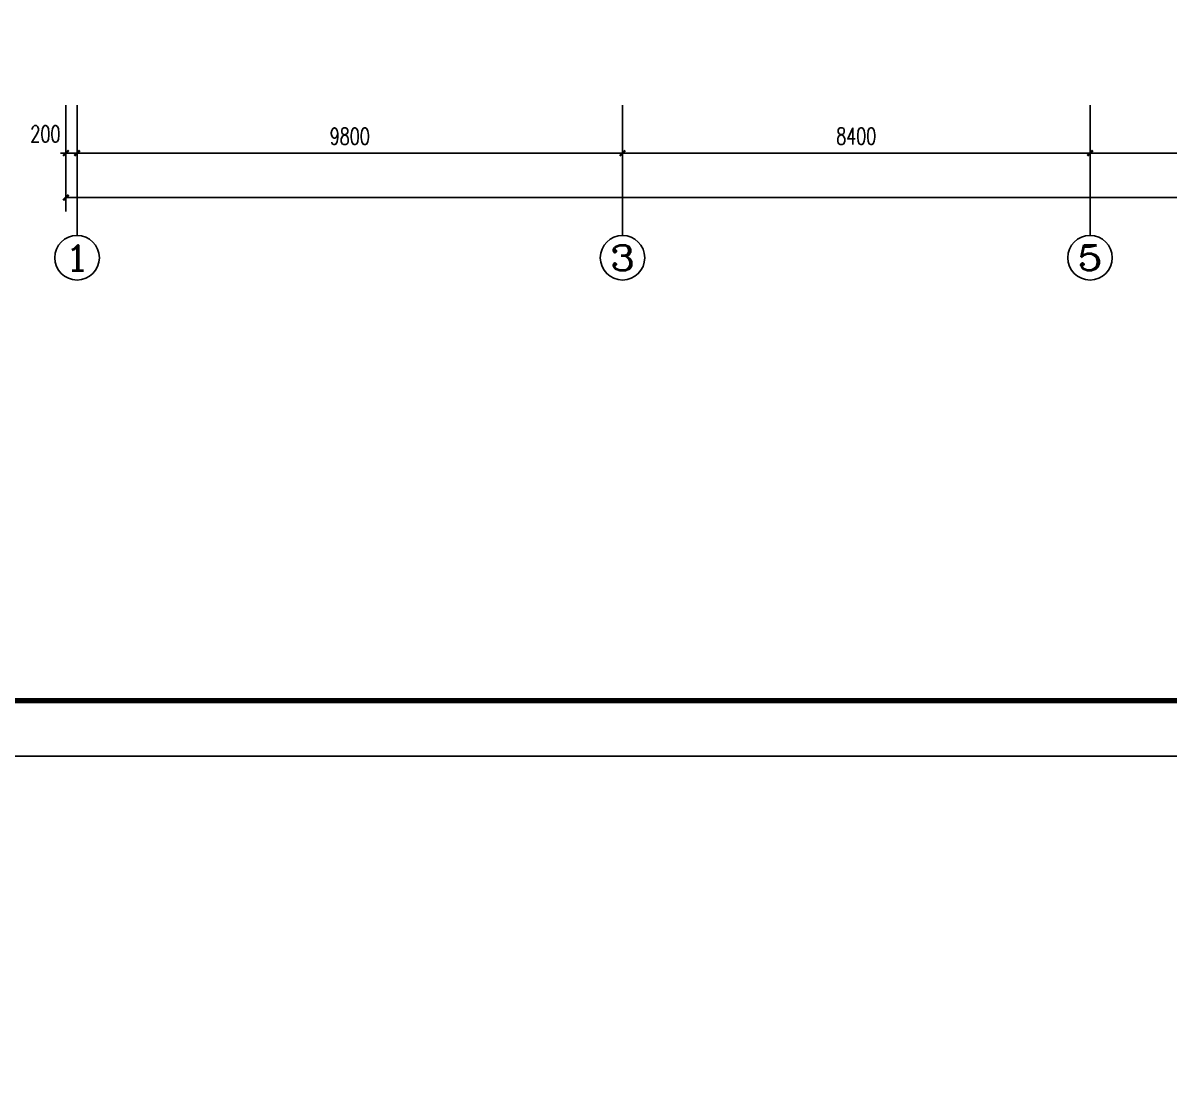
# Model space of a CAD drawing. Extents: x 2166032 to 5302137, y 581493 to 2416206.
# Drawn here: x 2447670 to 2468263, y 1105586 to 1124428 of the extents above; entities that cross this region are included whole.
import ezdxf
from ezdxf.enums import TextEntityAlignment as Align

# ---------------------------------------------------------------- set-up
doc = ezdxf.new("R2010")
doc.units = 0
doc.header["$LTSCALE"] = 1000
doc.header["$MEASUREMENT"] = 0
for name, color, linetype in [('AXIS', 3, 'Continuous'), ('AXIS_TEXT', 7, 'Continuous'), ('PUB_TITLE', 137, 'Continuous')]:
    doc.layers.add(name, color=color, linetype=linetype)
doc.styles.add('_TCH_AXIS', font='complex_.ttf')
doc.styles.add('COMPLEX', font='complex_.ttf')
doc.styles.add('DIM_FONT', font='simplex_.ttf', dxfattribs={"width": 0.7})
doc.dimstyles.new('DIMN', dxfattribs={"dimtxt": 300, "dimasz": 100, "dimexe": 250, "dimexo": 300, "dimgap": 150, "dimtad": 1, "dimdec": 0, "dimzin": 0, "dimdsep": 46, "dimtxsty": 'DIM_FONT', "dimblk": 'ARCHTICK', "dimcen": 0.09, "dimclrt": 7, "dimazin": 2, "dimtfac": 1, "dimtdec": 0, "dimtix": 1, "dimtmove": 2, "dimatfit": 3, "dimldrblk": 'ARCHTICK', "dimfxl": 1, "dimtolj": 1, "dimtzin": 0, "dimarcsym": 0})

# ---------------------------------------------------------------- blocks, each defined once
blk = doc.blocks.new('_ArchTick')
at = {"color": 0, "linetype": 'ByBlock', "const_width": 0.4}
blk.add_lwpolyline([(-0.5, -0.5), (0.5, 0.5)], dxfattribs=at)
blk = doc.blocks.new('*D2826')
at = {"layer": 'AXIS', "color": 0, "lineweight": -2}
for p, q in [((2448443, 1122949), (2448443, 1121838)), ((2448643, 1122949), (2448643, 1121838)), ((2448443, 1122088), (2448343, 1122088)), ((2448443, 1122088), (2448643, 1122088)), ((2448643, 1122088), (2448743, 1122088))]:
    blk.add_line(p, q, dxfattribs=at)
at = {"layer": 'Defpoints', "color": 0}
for p in [(2448443, 1123249), (2448643, 1123249), (2448643, 1122088)]:
    blk.add_point(p, dxfattribs=at)
at = {"layer": 'AXIS', "color": 0, "lineweight": -2, "xscale": 100, "yscale": 100, "zscale": 100}
blk.add_blockref('_ArchTick', (2448443, 1122088), dxfattribs=at)
at = {"layer": 'AXIS', "color": 0, "lineweight": -2, "xscale": 100, "yscale": 100, "zscale": 100, "rotation": 180}
blk.add_blockref('_ArchTick', (2448643, 1122088), dxfattribs=at)
at = {"layer": 'AXIS', "color": 7, "insert": (2448073, 1122433), "char_height": 300, "attachment_point": 5, "style": 'DIM_FONT'}
blk.add_mtext('\\A1;200', dxfattribs=at)
blk = doc.blocks.new('*D2827')
at = {"layer": 'AXIS', "color": 0, "lineweight": -2}
for p, q in [((2448643, 1122949), (2448643, 1121838)), ((2458443, 1122949), (2458443, 1121838)), ((2448643, 1122088), (2458443, 1122088))]:
    blk.add_line(p, q, dxfattribs=at)
at = {"layer": 'Defpoints', "color": 0}
for p in [(2448643, 1123249), (2458443, 1123249), (2458443, 1122088)]:
    blk.add_point(p, dxfattribs=at)
at = {"layer": 'AXIS', "color": 0, "lineweight": -2, "xscale": 100, "yscale": 100, "zscale": 100, "rotation": 180}
blk.add_blockref('_ArchTick', (2448643, 1122088), dxfattribs=at)
at = {"layer": 'AXIS', "color": 0, "lineweight": -2, "xscale": 100, "yscale": 100, "zscale": 100}
blk.add_blockref('_ArchTick', (2458443, 1122088), dxfattribs=at)
at = {"layer": 'AXIS', "color": 7, "insert": (2453543, 1122390), "char_height": 300, "attachment_point": 5, "style": 'DIM_FONT'}
blk.add_mtext('\\A1;9800', dxfattribs=at)
blk = doc.blocks.new('*D2828')
at = {"layer": 'AXIS', "color": 0, "lineweight": -2}
for p, q in [((2458443, 1122949), (2458443, 1121838)), ((2466843, 1122949), (2466843, 1121838)), ((2458443, 1122088), (2466843, 1122088))]:
    blk.add_line(p, q, dxfattribs=at)
at = {"layer": 'Defpoints', "color": 0}
for p in [(2458443, 1123249), (2466843, 1123249), (2466843, 1122088)]:
    blk.add_point(p, dxfattribs=at)
at = {"layer": 'AXIS', "color": 0, "lineweight": -2, "xscale": 100, "yscale": 100, "zscale": 100, "rotation": 180}
blk.add_blockref('_ArchTick', (2458443, 1122088), dxfattribs=at)
at = {"layer": 'AXIS', "color": 0, "lineweight": -2, "xscale": 100, "yscale": 100, "zscale": 100}
blk.add_blockref('_ArchTick', (2466843, 1122088), dxfattribs=at)
at = {"layer": 'AXIS', "color": 7, "insert": (2462643, 1122393), "char_height": 300, "attachment_point": 5, "style": 'DIM_FONT'}
blk.add_mtext('\\A1;8400', dxfattribs=at)
blk = doc.blocks.new('*D2829')
at = {"layer": 'AXIS', "color": 0, "lineweight": -2}
for p, q in [((2466843, 1122949), (2466843, 1121838)), ((2475243, 1122949), (2475243, 1121838)), ((2466843, 1122088), (2475243, 1122088))]:
    blk.add_line(p, q, dxfattribs=at)
at = {"layer": 'Defpoints', "color": 0}
for p in [(2466843, 1123249), (2475243, 1123249), (2475243, 1122088)]:
    blk.add_point(p, dxfattribs=at)
at = {"layer": 'AXIS', "color": 0, "lineweight": -2, "xscale": 100, "yscale": 100, "zscale": 100, "rotation": 180}
blk.add_blockref('_ArchTick', (2466843, 1122088), dxfattribs=at)
at = {"layer": 'AXIS', "color": 0, "lineweight": -2, "xscale": 100, "yscale": 100, "zscale": 100}
blk.add_blockref('_ArchTick', (2475243, 1122088), dxfattribs=at)
at = {"layer": 'AXIS', "color": 7, "insert": (2471043, 1122393), "char_height": 300, "attachment_point": 5, "style": 'DIM_FONT'}
blk.add_mtext('\\A1;8400', dxfattribs=at)
blk = doc.blocks.new('*D2839')
at = {"layer": 'AXIS', "color": 0, "lineweight": -2}
for p, q in [((2448443, 1122649), (2448443, 1121038)), ((2526273, 1122649), (2526273, 1121038)), ((2448443, 1121288), (2526273, 1121288))]:
    blk.add_line(p, q, dxfattribs=at)
at = {"layer": 'Defpoints', "color": 0}
for p in [(2448443, 1122949), (2526273, 1122949), (2526273, 1121288)]:
    blk.add_point(p, dxfattribs=at)
at = {"layer": 'AXIS', "color": 0, "lineweight": -2, "xscale": 100, "yscale": 100, "zscale": 100, "rotation": 180}
blk.add_blockref('_ArchTick', (2448443, 1121288), dxfattribs=at)
at = {"layer": 'AXIS', "color": 0, "lineweight": -2, "xscale": 100, "yscale": 100, "zscale": 100}
blk.add_blockref('_ArchTick', (2526273, 1121288), dxfattribs=at)
at = {"layer": 'AXIS', "color": 7, "insert": (2487358, 1121590), "char_height": 300, "attachment_point": 5, "style": 'DIM_FONT'}
blk.add_mtext('\\A1;77830', dxfattribs=at)
blk = doc.blocks.new('_AXISO')
blk.add_circle((0, 0), 0.5)
at = {"layer": 'AXIS_TEXT', "style": 'COMPLEX', "width": 1.171875}
blk.add_attdef('A', text='', height=0.56, dxfattribs=at).set_placement((-0.25, -0.28), (0.25, -0.28), align=Align.FIT)

msp = doc.modelspace()

# ---------------------------------------------------------------- linework, layer by layer
msp.add_circle((2604640.5, 1020101.3), 438608.5)
at = {"layer": 'AXIS'}
for p, q in [((2448642.8, 1122949.2), (2448642.8, 1120606.5)), ((2458442.8, 1122949.2), (2458442.8, 1120606.5)), ((2466842.8, 1122949.2), (2466842.8, 1120606.5))]:
    msp.add_line(p, q, dxfattribs=at)
at = {"layer": 'PUB_TITLE'}
msp.add_lwpolyline([(2433524.2, 1111245.9), (2538624.2, 1111245.9), (2538624.2, 1170645.9), (2433524.2, 1170645.9)], close=True, dxfattribs=at)
at = {"layer": 'PUB_TITLE', "const_width": 100}
msp.add_lwpolyline([(2436024.2, 1112245.9), (2537624.2, 1112245.9), (2537624.2, 1169645.9), (2436024.2, 1169645.9)], close=True, dxfattribs=at)

# ---------------------------------------------------------------- block references
at = {"layer": 'AXIS'}
ref = msp.add_blockref('_AXISO', (2448642.8, 1120206.5), dxfattribs=dict(at, xscale=800, yscale=800, zscale=800))
ref.add_attrib('A', '1', dxfattribs={"layer": 'AXIS_TEXT', "height": 452.5, "style": '_TCH_AXIS', "width": 1.388087}).set_placement((2448416.5, 1119980.2), (2448869, 1119980.2), align=Align.FIT)
ref = msp.add_blockref('_AXISO', (2458442.8, 1120206.5), dxfattribs=dict(at, xscale=800, yscale=800, zscale=800))
ref.add_attrib('A', '3', dxfattribs={"layer": 'AXIS_TEXT', "height": 452.5, "style": '_TCH_AXIS', "width": 1.049113}).set_placement((2458216.5, 1119980.2), (2458669, 1119980.2), align=Align.FIT)
ref = msp.add_blockref('_AXISO', (2466842.8, 1120206.5), dxfattribs=dict(at, xscale=800, yscale=800, zscale=800))
ref.add_attrib('A', '5', dxfattribs={"layer": 'AXIS_TEXT', "height": 452.5, "style": '_TCH_AXIS', "width": 1.049113}).set_placement((2466616.5, 1119980.2), (2467069, 1119980.2), align=Align.FIT)

# ---------------------------------------------------------------- dimensions: what is measured, and where the dimension line sits
dim = msp.add_linear_dim(base=(2448642.8, 1122088.4), p1=(2448442.8, 1123249.2), p2=(2448642.8, 1123249.2), angle=0, dimstyle='DIMN', dxfattribs=at)
dim.commit()
dim.dimension.update_dxf_attribs({"geometry": '*D2826', "text_midpoint": (2448072.8, 1122433.4), "dimtype": 161})
for p1, p2, distance, picture, middle in [((2448642.8, 1123249.2), (2458442.8, 1123249.2), -1160.8, '*D2827', (2453542.8, 1122389.8)), ((2458442.8, 1123249.2), (2466842.8, 1123249.2), -1160.8, '*D2828', (2462642.8, 1122393.2)), ((2466842.8, 1123249.2), (2475242.8, 1123249.2), -1160.8, '*D2829', (2471042.8, 1122393.2)), ((2448442.8, 1122949.2), (2526272.8, 1122949.2), -1660.8, '*D2839', (2487357.8, 1121589.8))]:
    dim = msp.add_aligned_dim(p1=p1, p2=p2, distance=distance, dimstyle='DIMN', dxfattribs=at)
    dim.commit()
    dim.dimension.update_dxf_attribs({"geometry": picture, "text_midpoint": middle})

doc.saveas('drawing.dxf')
